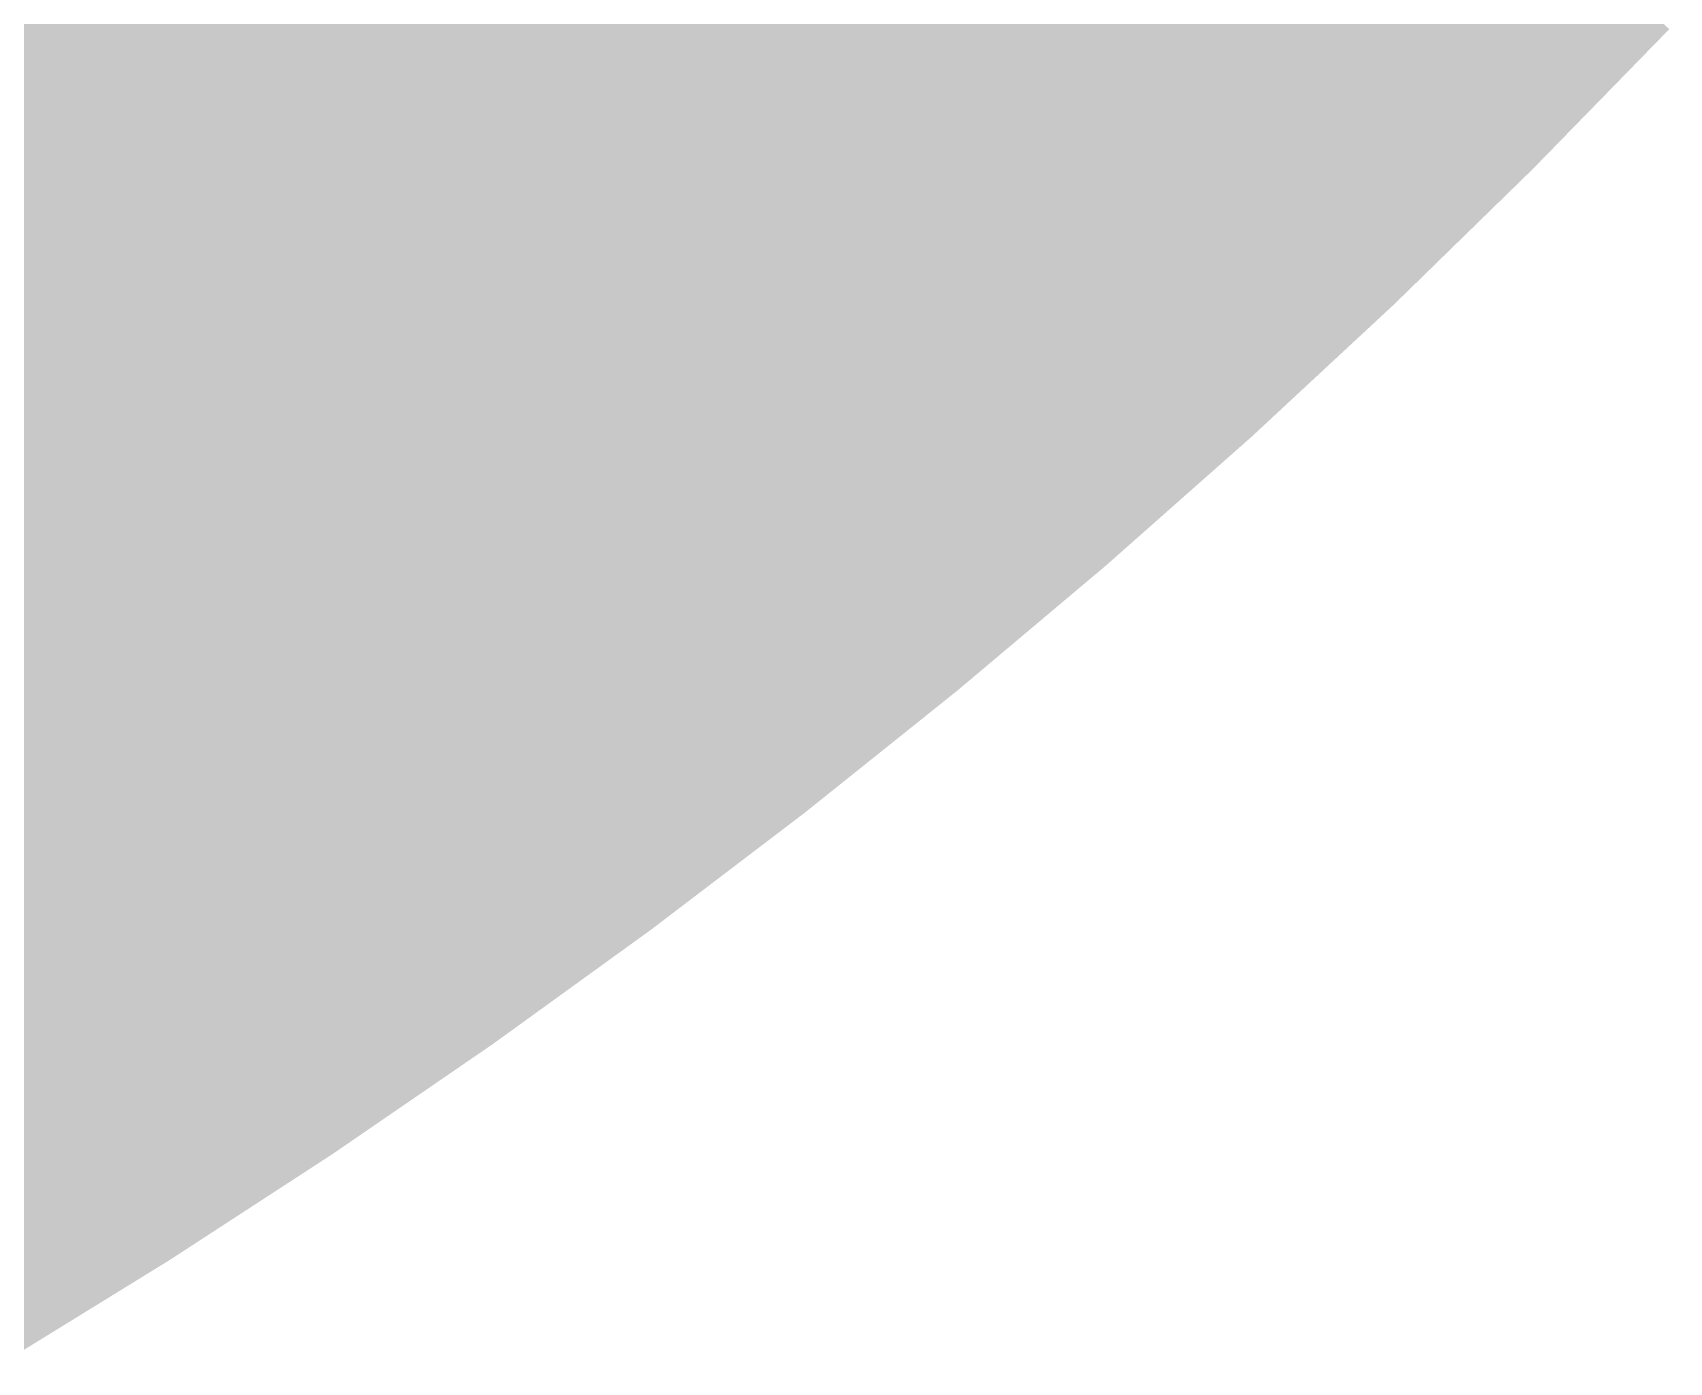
# Model space of a CAD drawing. Header units: inches. Extents: x -266 to 784, y -170 to 213.
# Drawn here: x 88.02 to 123.12, y -145.81 to -117.3 of the extents above; entities that cross this region are included whole.
import ezdxf

# ---------------------------------------------------------------- set-up
doc = ezdxf.new("R2010")
doc.units = ezdxf.units.IN
doc.header["$MEASUREMENT"] = 0

msp = doc.modelspace()

# ---------------------------------------------------------------- linework, layer by layer
at = {"color": 250, "true_color": 0x251221}
for points in [[(113.844192, -113.844192), (114.551299, -114.551299), (111.016028, -116.60378), (111.705568, -117.328027)], [(111.016028, -116.60378), (111.705568, -117.328027), (108.120992, -119.293131), (108.792551, -120.034082)], [(108.120992, -119.293131), (108.792551, -120.034082), (105.160828, -121.910624), (105.814001, -122.667833)]]:
    msp.add_solid(points, dxfattribs=at)
at = {"color": 248, "true_color": 0x140a11}
msp.add_solid([(119.500769, -113.77419), (120.225016, -114.46373), (116.672619, -116.672619), (117.379726, -117.379726)], dxfattribs=at)
at = {"color": 219, "true_color": 0x5d2e56}
msp.add_solid([(93.890206, -114.405547), (94.524599, -115.178558), (91.054275, -116.675271), (91.669507, -117.463618)], dxfattribs=at)
at = {"color": 219, "true_color": 0x502849}
msp.add_solid([(98.629099, -114.338536), (99.282272, -115.095745), (95.793386, -116.724578), (96.427779, -117.497589)], dxfattribs=at)
at = {"color": 239, "true_color": 0x43213c}
msp.add_solid([(103.420079, -114.106473), (104.091638, -114.847424), (100.588618, -116.610162), (101.241791, -117.367371)], dxfattribs=at)
at = {"color": 250, "true_color": 0x32192c}
msp.add_solid([(108.947406, -114.431039), (109.636947, -115.155286), (106.106315, -117.070278), (106.777874, -117.811229)], dxfattribs=at)
at = {"color": 250, "true_color": 0x21101d}
for points in [[(114.551299, -114.551299), (115.258405, -115.258405), (111.705568, -117.328027), (112.395109, -118.052275)], [(111.705568, -117.328027), (112.395109, -118.052275), (108.792551, -120.034082), (109.46411, -120.775033)]]:
    msp.add_solid(points, dxfattribs=at)
at = {"color": 248, "true_color": 0x10080e}
for points in [[(120.225016, -114.46373), (120.949263, -115.153271), (117.379726, -117.379726), (118.086832, -118.086832)], [(117.379726, -117.379726), (118.086832, -118.086832), (114.46373, -120.225016), (115.153271, -120.949263)], [(114.46373, -120.225016), (115.153271, -120.949263), (111.478786, -122.997887), (112.150345, -123.738838)], [(111.478786, -122.997887), (112.150345, -123.738838), (108.426692, -125.696669), (109.079865, -126.453877)]]:
    msp.add_solid(points, dxfattribs=at)
at = {"color": 237, "true_color": 0x65325f}
msp.add_solid([(89.823812, -115.098578), (90.439044, -115.886925), (86.972098, -117.2683), (87.567798, -118.071507)], dxfattribs=at)
at = {"color": 229, "true_color": 0x4c2545}
msp.add_solid([(99.282272, -115.095745), (99.935445, -115.852954), (96.427779, -117.497589), (97.062172, -118.270599)], dxfattribs=at)
at = {"color": 239, "true_color": 0x3f1f38}
msp.add_solid([(104.091638, -114.847424), (104.763197, -115.588376), (101.241791, -117.367371), (101.894963, -118.12458)], dxfattribs=at)
at = {"color": 219, "true_color": 0x592c52}
msp.add_solid([(94.524599, -115.178558), (95.158993, -115.951568), (91.669507, -117.463618), (92.284739, -118.251964)], dxfattribs=at)
at = {"color": 250, "true_color": 0x2e1629}
for points in [[(109.636947, -115.155286), (110.326487, -115.879533), (106.777874, -117.811229), (107.449433, -118.55218)], [(106.777874, -117.811229), (107.449433, -118.55218), (103.854482, -120.396207), (104.507655, -121.153415)]]:
    msp.add_solid(points, dxfattribs=at)
at = {"color": 248, "true_color": 0x1d0e19}
for points in [[(115.258405, -115.258405), (115.965512, -115.965512), (112.395109, -118.052275), (113.084649, -118.776522)], [(112.395109, -118.052275), (113.084649, -118.776522), (109.46411, -120.775033), (110.135669, -121.515985)]]:
    msp.add_solid(points, dxfattribs=at)
at = {"color": 248, "true_color": 0x0c050a}
for points in [[(120.949263, -115.153271), (121.67351, -115.842812), (118.086832, -118.086832), (118.793939, -118.793939)], [(118.086832, -118.086832), (118.793939, -118.793939), (115.153271, -120.949263), (115.842811, -121.67351)], [(115.153271, -120.949263), (115.842811, -121.67351), (112.150345, -123.738838), (112.821904, -124.479789)], [(112.150345, -123.738838), (112.821904, -124.479789), (109.079865, -126.453877), (109.733038, -127.211086)]]:
    msp.add_solid(points, dxfattribs=at)
at = {"color": 239, "true_color": 0x3b1d35}
for points in [[(104.763197, -115.588376), (105.434756, -116.329327), (101.894963, -118.12458), (102.548136, -118.881789)], [(101.894963, -118.12458), (102.548136, -118.881789), (98.965352, -120.589631), (99.599746, -121.362641)]]:
    msp.add_solid(points, dxfattribs=at)
at = {"color": 219, "true_color": 0x61305b}
msp.add_solid([(90.439044, -115.886925), (91.054275, -116.675271), (87.567798, -118.071507), (88.163497, -118.874715)], dxfattribs=at)
at = {"color": 219, "true_color": 0x542a4e}
msp.add_solid([(95.158993, -115.951568), (95.793386, -116.724578), (92.284739, -118.251964), (92.89997, -119.040311)], dxfattribs=at)
at = {"color": 229, "true_color": 0x482341}
msp.add_solid([(99.935445, -115.852954), (100.588618, -116.610162), (97.062172, -118.270599), (97.696566, -119.04361)], dxfattribs=at)
at = {"color": 250, "true_color": 0x2a1425}
for points in [[(110.326487, -115.879533), (111.016028, -116.60378), (107.449433, -118.55218), (108.120992, -119.293131)], [(107.449433, -118.55218), (108.120992, -119.293131), (104.507655, -121.153415), (105.160828, -121.910624)]]:
    msp.add_solid(points, dxfattribs=at)
at = {"color": 248, "true_color": 0x190c15}
msp.add_solid([(115.965512, -115.965512), (116.672619, -116.672619), (113.084649, -118.776522), (113.77419, -119.500769)], dxfattribs=at)
at = {"color": 18, "true_color": 0x080306}
for points in [[(121.67351, -115.842812), (122.397757, -116.532352), (118.793939, -118.793939), (119.501046, -119.501046)], [(118.793939, -118.793939), (119.501046, -119.501046), (115.842811, -121.67351), (116.532352, -122.397757)]]:
    msp.add_solid(points, dxfattribs=at)
at = {"color": 250, "true_color": 0x361b31}
for points in [[(105.434756, -116.329327), (106.106315, -117.070278), (102.548136, -118.881789), (103.201309, -119.638998)], [(102.548136, -118.881789), (103.201309, -119.638998), (99.599746, -121.362641), (100.234139, -122.135652)]]:
    msp.add_solid(points, dxfattribs=at)
at = {"color": 18, "true_color": 0x030103}
for points in [[(122.397757, -116.532352), (123.122004, -117.221893), (119.501046, -119.501046), (120.208153, -120.208153)], [(119.501046, -119.501046), (120.208153, -120.208153), (116.532352, -122.397757), (117.221893, -123.122004)], [(116.532352, -122.397757), (117.221893, -123.122004), (113.493463, -125.22074), (114.165022, -125.961691)], [(113.493463, -125.22074), (114.165022, -125.961691), (110.38621, -127.968295), (111.039383, -128.725504)], [(110.38621, -127.968295), (111.039383, -128.725504), (107.212465, -130.638767), (107.846858, -131.411777)], [(107.212465, -130.638767), (107.846858, -131.411777), (103.974139, -133.230546), (104.58937, -134.018893)], [(103.974139, -133.230546), (104.58937, -134.018893), (100.673182, -135.742073), (101.268882, -136.54528)], [(100.673182, -135.742073), (101.268882, -136.54528), (97.311584, -138.171833), (97.887393, -138.989418)], [(97.311584, -138.171833), (97.887393, -138.989418), (93.891369, -140.518364), (94.44694, -141.349834)], [(93.891369, -140.518364), (94.44694, -141.349834), (90.414598, -142.780253), (90.949595, -143.625106)], [(90.414598, -142.780253), (90.949595, -143.625106), (86.883364, -144.956135), (87.397466, -145.813864)]]:
    msp.add_solid(points, dxfattribs=at)
at = {"color": 219, "true_color": 0x5d2e57}
msp.add_solid([(91.054275, -116.675271), (91.669507, -117.463618), (88.163497, -118.874715), (88.759196, -119.677922)], dxfattribs=at)
at = {"color": 219, "true_color": 0x50284a}
msp.add_solid([(95.793386, -116.724578), (96.427779, -117.497589), (92.89997, -119.040311), (93.515202, -119.828657)], dxfattribs=at)
at = {"color": 239, "true_color": 0x43213d}
msp.add_solid([(100.588618, -116.610162), (101.241791, -117.367371), (97.696566, -119.04361), (98.330959, -119.81662)], dxfattribs=at)
at = {"color": 248, "true_color": 0x140a12}
for points in [[(116.672619, -116.672619), (117.379726, -117.379726), (113.77419, -119.500769), (114.46373, -120.225016)], [(113.77419, -119.500769), (114.46373, -120.225016), (110.807228, -122.256936), (111.478786, -122.997887)], [(110.807228, -122.256936), (111.478786, -122.997887), (107.773519, -124.93946), (108.426692, -125.696669)], [(107.773519, -124.93946), (108.426692, -125.696669), (104.674892, -127.546725), (105.309285, -128.319735)]]:
    msp.add_solid(points, dxfattribs=at)
at = {"color": 250, "true_color": 0x32192d}
msp.add_solid([(106.106315, -117.070278), (106.777874, -117.811229), (103.201309, -119.638998), (103.854482, -120.396207)], dxfattribs=at)
at = {"color": 219, "true_color": 0x592c53}
msp.add_solid([(91.669507, -117.463618), (92.284739, -118.251964), (88.759196, -119.677922), (89.354896, -120.48113)], dxfattribs=at)
at = {"color": 229, "true_color": 0x4c2546}
msp.add_solid([(96.427779, -117.497589), (97.062172, -118.270599), (93.515202, -119.828657), (94.130433, -120.617003)], dxfattribs=at)
at = {"color": 239, "true_color": 0x3f1f39}
msp.add_solid([(101.241791, -117.367371), (101.894963, -118.12458), (98.330959, -119.81662), (98.965352, -120.589631)], dxfattribs=at)
at = {"color": 219, "true_color": 0x61305c}
msp.add_solid([(87.567798, -118.071507), (88.163497, -118.874715), (84.643804, -120.184968), (85.219612, -121.002552)], dxfattribs=at)
at = {"color": 219, "true_color": 0x542a4f}
msp.add_solid([(92.284739, -118.251964), (92.89997, -119.040311), (89.354896, -120.48113), (89.950595, -121.284337)], dxfattribs=at)
at = {"color": 229, "true_color": 0x482342}
msp.add_solid([(97.062172, -118.270599), (97.696566, -119.04361), (94.130433, -120.617003), (94.745665, -121.40535)], dxfattribs=at)
at = {"color": 219, "true_color": 0x5d2e58}
msp.add_solid([(88.163497, -118.874715), (88.759196, -119.677922), (85.219612, -121.002552), (85.795421, -121.820137)], dxfattribs=at)
at = {"color": 248, "true_color": 0x190c16}
for points in [[(113.084649, -118.776522), (113.77419, -119.500769), (110.135669, -121.515985), (110.807228, -122.256936)], [(110.135669, -121.515985), (110.807228, -122.256936), (107.120346, -124.182251), (107.773519, -124.93946)], [(107.120346, -124.182251), (107.773519, -124.93946), (104.040499, -126.773714), (104.674892, -127.546725)]]:
    msp.add_solid(points, dxfattribs=at)
at = {"color": 219, "true_color": 0x50284b}
msp.add_solid([(92.89997, -119.040311), (93.515202, -119.828657), (89.950595, -121.284337), (90.546294, -122.087545)], dxfattribs=at)
at = {"color": 229, "true_color": 0x43213e}
msp.add_solid([(97.696566, -119.04361), (98.330959, -119.81662), (94.745665, -121.40535), (95.360897, -122.193696)], dxfattribs=at)
at = {"color": 219, "true_color": 0x592c54}
msp.add_solid([(88.759196, -119.677922), (89.354896, -120.48113), (85.795421, -121.820137), (86.371229, -122.637722)], dxfattribs=at)
at = {"color": 250, "true_color": 0x32192e}
for points in [[(103.201309, -119.638998), (103.854482, -120.396207), (100.234139, -122.135652), (100.868532, -122.908662)], [(100.234139, -122.135652), (100.868532, -122.908662), (97.206591, -124.558736), (97.821823, -125.347082)]]:
    msp.add_solid(points, dxfattribs=at)
at = {"color": 219, "true_color": 0x4c2547}
msp.add_solid([(93.515202, -119.828657), (94.130433, -120.617003), (90.546294, -122.087545), (91.141994, -122.890752)], dxfattribs=at)
at = {"color": 239, "true_color": 0x3f1f3a}
msp.add_solid([(98.330959, -119.81662), (98.965352, -120.589631), (95.360897, -122.193696), (95.976128, -122.982043)], dxfattribs=at)
at = {"color": 250, "true_color": 0x21101e}
for points in [[(108.792551, -120.034082), (109.46411, -120.775033), (105.814001, -122.667833), (106.467173, -123.425042)], [(105.814001, -122.667833), (106.467173, -123.425042), (102.771712, -125.227693), (103.406105, -126.000704)], [(102.771712, -125.227693), (103.406105, -126.000704), (99.667518, -127.712121), (100.282749, -128.500468)]]:
    msp.add_solid(points, dxfattribs=at)
at = {"color": 250, "true_color": 0x2e162a}
for points in [[(103.854482, -120.396207), (104.507655, -121.153415), (100.868532, -122.908662), (101.502925, -123.681673)], [(100.868532, -122.908662), (101.502925, -123.681673), (97.821823, -125.347082), (98.437054, -126.135428)]]:
    msp.add_solid(points, dxfattribs=at)
at = {"color": 219, "true_color": 0x542a50}
msp.add_solid([(89.354896, -120.48113), (89.950595, -121.284337), (86.371229, -122.637722), (86.947037, -123.455307)], dxfattribs=at)
at = {"color": 229, "true_color": 0x482343}
msp.add_solid([(94.130433, -120.617003), (94.745665, -121.40535), (91.141994, -122.890752), (91.737693, -123.69396)], dxfattribs=at)
at = {"color": 239, "true_color": 0x3b1d36}
msp.add_solid([(98.965352, -120.589631), (99.599746, -121.362641), (95.976128, -122.982043), (96.59136, -123.770389)], dxfattribs=at)
at = {"color": 248, "true_color": 0x1d0e1a}
for points in [[(109.46411, -120.775033), (110.135669, -121.515985), (106.467173, -123.425042), (107.120346, -124.182251)], [(106.467173, -123.425042), (107.120346, -124.182251), (103.406105, -126.000704), (104.040499, -126.773714)]]:
    msp.add_solid(points, dxfattribs=at)
at = {"color": 219, "true_color": 0x50284c}
msp.add_solid([(89.950595, -121.284337), (90.546294, -122.087545), (86.947037, -123.455307), (87.522845, -124.272892)], dxfattribs=at)
at = {"color": 229, "true_color": 0x43213f}
msp.add_solid([(94.745665, -121.40535), (95.360897, -122.193696), (91.737693, -123.69396), (92.333392, -124.497167)], dxfattribs=at)
at = {"color": 250, "true_color": 0x361b32}
msp.add_solid([(99.599746, -121.362641), (100.234139, -122.135652), (96.59136, -123.770389), (97.206591, -124.558736)], dxfattribs=at)
at = {"color": 250, "true_color": 0x2a1426}
for points in [[(104.507655, -121.153415), (105.160828, -121.910624), (101.502925, -123.681673), (102.137319, -124.454683)], [(101.502925, -123.681673), (102.137319, -124.454683), (98.437054, -126.135428), (99.052286, -126.923775)]]:
    msp.add_solid(points, dxfattribs=at)
at = {"color": 18, "true_color": 0x080307}
for points in [[(115.842811, -121.67351), (116.532352, -122.397757), (112.821904, -124.479789), (113.493463, -125.22074)], [(112.821904, -124.479789), (113.493463, -125.22074), (109.733038, -127.211086), (110.38621, -127.968295)], [(109.733038, -127.211086), (110.38621, -127.968295), (106.578072, -129.865756), (107.212465, -130.638767)], [(106.578072, -129.865756), (107.212465, -130.638767), (103.358907, -132.4422), (103.974139, -133.230546)], [(103.358907, -132.4422), (103.974139, -133.230546), (100.077483, -134.938865), (100.673182, -135.742073)], [(100.077483, -134.938865), (100.673182, -135.742073), (96.735776, -137.354249), (97.311584, -138.171833)], [(96.735776, -137.354249), (97.311584, -138.171833), (93.335799, -139.686895), (93.891369, -140.518364)], [(93.335799, -139.686895), (93.891369, -140.518364), (89.8796, -141.935399), (90.414598, -142.780253)], [(89.8796, -141.935399), (90.414598, -142.780253), (86.369261, -144.098406), (86.883364, -144.956135)]]:
    msp.add_solid(points, dxfattribs=at)
at = {"color": 219, "true_color": 0x4c2548}
for points in [[(90.546294, -122.087545), (91.141994, -122.890752), (87.522845, -124.272892), (88.098653, -125.090476)], [(87.522845, -124.272892), (88.098653, -125.090476), (84.446675, -126.383381), (85.002246, -127.214851)]]:
    msp.add_solid(points, dxfattribs=at)
at = {"color": 250, "true_color": 0x251222}
for points in [[(105.160828, -121.910624), (105.814001, -122.667833), (102.137319, -124.454683), (102.771712, -125.227693)], [(102.137319, -124.454683), (102.771712, -125.227693), (99.052286, -126.923775), (99.667518, -127.712121)]]:
    msp.add_solid(points, dxfattribs=at)
at = {"color": 239, "true_color": 0x3f1f3b}
msp.add_solid([(95.360897, -122.193696), (95.976128, -122.982043), (92.333392, -124.497167), (92.929091, -125.300375)], dxfattribs=at)
at = {"color": 229, "true_color": 0x482344}
for points in [[(91.141994, -122.890752), (91.737693, -123.69396), (88.098653, -125.090476), (88.674461, -125.908061)], [(88.098653, -125.090476), (88.674461, -125.908061), (85.002246, -127.214851), (85.557816, -128.04632)]]:
    msp.add_solid(points, dxfattribs=at)
at = {"color": 239, "true_color": 0x3b1d37}
for points in [[(95.976128, -122.982043), (96.59136, -123.770389), (92.929091, -125.300375), (93.524791, -126.103582)], [(92.929091, -125.300375), (93.524791, -126.103582), (89.826078, -127.543231), (90.401886, -128.360816)]]:
    msp.add_solid(points, dxfattribs=at)
at = {"color": 229, "true_color": 0x432140}
for points in [[(91.737693, -123.69396), (92.333392, -124.497167), (88.674461, -125.908061), (89.25027, -126.725646)], [(88.674461, -125.908061), (89.25027, -126.725646), (85.557816, -128.04632), (86.113386, -128.87779)]]:
    msp.add_solid(points, dxfattribs=at)
at = {"color": 250, "true_color": 0x361b33}
for points in [[(96.59136, -123.770389), (97.206591, -124.558736), (93.524791, -126.103582), (94.12049, -126.90679)], [(93.524791, -126.103582), (94.12049, -126.90679), (90.401886, -128.360816), (90.977694, -129.1784)]]:
    msp.add_solid(points, dxfattribs=at)
at = {"color": 239, "true_color": 0x3f1f3c}
for points in [[(92.333392, -124.497167), (92.929091, -125.300375), (89.25027, -126.725646), (89.826078, -127.543231)], [(89.25027, -126.725646), (89.826078, -127.543231), (86.113386, -128.87779), (86.668956, -129.70926)]]:
    msp.add_solid(points, dxfattribs=at)
at = {"color": 250, "true_color": 0x32192f}
for points in [[(97.206591, -124.558736), (97.821823, -125.347082), (94.12049, -126.90679), (94.716189, -127.709998)], [(94.12049, -126.90679), (94.716189, -127.709998), (90.977694, -129.1784), (91.553502, -129.995985)]]:
    msp.add_solid(points, dxfattribs=at)
at = {"color": 250, "true_color": 0x2e162b}
for points in [[(97.821823, -125.347082), (98.437054, -126.135428), (94.716189, -127.709998), (95.311889, -128.513205)], [(94.716189, -127.709998), (95.311889, -128.513205), (91.553502, -129.995985), (92.129311, -130.81357)]]:
    msp.add_solid(points, dxfattribs=at)
at = {"color": 250, "true_color": 0x1d0e1b}
for points in [[(103.406105, -126.000704), (104.040499, -126.773714), (100.282749, -128.500468), (100.897981, -129.288814)], [(100.282749, -128.500468), (100.897981, -129.288814), (97.098987, -130.922828), (97.694686, -131.726035)], [(97.098987, -130.922828), (97.694686, -131.726035), (93.856735, -133.266325), (94.432543, -134.083909)]]:
    msp.add_solid(points, dxfattribs=at)
at = {"color": 248, "true_color": 0x10080f}
for points in [[(108.426692, -125.696669), (109.079865, -126.453877), (105.309285, -128.319735), (105.943678, -129.092746)], [(105.309285, -128.319735), (105.943678, -129.092746), (102.128444, -130.865507), (102.743676, -131.653853)], [(102.128444, -130.865507), (102.743676, -131.653853), (98.886085, -133.33245), (99.481784, -134.135658)], [(98.886085, -133.33245), (99.481784, -134.135658), (95.58416, -135.719079), (96.159968, -136.536664)], [(95.58416, -135.719079), (96.159968, -136.536664), (92.224659, -138.023956), (92.780229, -138.855425)]]:
    msp.add_solid(points, dxfattribs=at)
at = {"color": 250, "true_color": 0x2a1427}
for points in [[(98.437054, -126.135428), (99.052286, -126.923775), (95.311889, -128.513205), (95.907588, -129.316413)], [(95.311889, -128.513205), (95.907588, -129.316413), (92.129311, -130.81357), (92.705119, -131.631155)]]:
    msp.add_solid(points, dxfattribs=at)
at = {"color": 248, "true_color": 0x0c050b}
for points in [[(109.079865, -126.453877), (109.733038, -127.211086), (105.943678, -129.092746), (106.578072, -129.865756)], [(105.943678, -129.092746), (106.578072, -129.865756), (102.743676, -131.653853), (103.358907, -132.4422)], [(102.743676, -131.653853), (103.358907, -132.4422), (99.481784, -134.135658), (100.077483, -134.938865)], [(99.481784, -134.135658), (100.077483, -134.938865), (96.159968, -136.536664), (96.735776, -137.354249)], [(96.159968, -136.536664), (96.735776, -137.354249), (92.780229, -138.855425), (93.335799, -139.686895)], [(92.780229, -138.855425), (93.335799, -139.686895), (89.344602, -141.090545), (89.8796, -141.935399)]]:
    msp.add_solid(points, dxfattribs=at)
at = {"color": 250, "true_color": 0x251223}
for points in [[(99.052286, -126.923775), (99.667518, -127.712121), (95.907588, -129.316413), (96.503287, -130.11962)], [(95.907588, -129.316413), (96.503287, -130.11962), (92.705119, -131.631155), (93.280927, -132.44874)]]:
    msp.add_solid(points, dxfattribs=at)
at = {"color": 248, "true_color": 0x190c17}
for points in [[(104.040499, -126.773714), (104.674892, -127.546725), (100.897981, -129.288814), (101.513212, -130.077161)], [(100.897981, -129.288814), (101.513212, -130.077161), (97.694686, -131.726035), (98.290385, -132.529243)], [(97.694686, -131.726035), (98.290385, -132.529243), (94.432543, -134.083909), (95.008352, -134.901494)], [(94.432543, -134.083909), (95.008352, -134.901494), (91.113518, -136.361016), (91.669088, -137.192486)]]:
    msp.add_solid(points, dxfattribs=at)
at = {"color": 239, "true_color": 0x3b1d38}
msp.add_solid([(89.826078, -127.543231), (90.401886, -128.360816), (86.668956, -129.70926), (87.224527, -130.540729)], dxfattribs=at)
at = {"color": 250, "true_color": 0x21101f}
for points in [[(99.667518, -127.712121), (100.282749, -128.500468), (96.503287, -130.11962), (97.098987, -130.922828)], [(96.503287, -130.11962), (97.098987, -130.922828), (93.280927, -132.44874), (93.856735, -133.266325)]]:
    msp.add_solid(points, dxfattribs=at)
at = {"color": 248, "true_color": 0x140a13}
for points in [[(104.674892, -127.546725), (105.309285, -128.319735), (101.513212, -130.077161), (102.128444, -130.865507)], [(101.513212, -130.077161), (102.128444, -130.865507), (98.290385, -132.529243), (98.886085, -133.33245)], [(98.290385, -132.529243), (98.886085, -133.33245), (95.008352, -134.901494), (95.58416, -135.719079)], [(95.008352, -134.901494), (95.58416, -135.719079), (91.669088, -137.192486), (92.224659, -138.023956)]]:
    msp.add_solid(points, dxfattribs=at)
at = {"color": 250, "true_color": 0x361b34}
msp.add_solid([(90.401886, -128.360816), (90.977694, -129.1784), (87.224527, -130.540729), (87.780097, -131.372199)], dxfattribs=at)
at = {"color": 250, "true_color": 0x321930}
msp.add_solid([(90.977694, -129.1784), (91.553502, -129.995985), (87.780097, -131.372199), (88.335667, -132.203668)], dxfattribs=at)
at = {"color": 250, "true_color": 0x2e162c}
for points in [[(91.553502, -129.995985), (92.129311, -130.81357), (88.335667, -132.203668), (88.891237, -133.035138)], [(88.335667, -132.203668), (88.891237, -133.035138), (85.064622, -134.331717), (85.599619, -135.17657)]]:
    msp.add_solid(points, dxfattribs=at)
at = {"color": 250, "true_color": 0x2a1428}
for points in [[(92.129311, -130.81357), (92.705119, -131.631155), (88.891237, -133.035138), (89.446807, -133.866608)], [(88.891237, -133.035138), (89.446807, -133.866608), (85.599619, -135.17657), (86.134617, -136.021424)]]:
    msp.add_solid(points, dxfattribs=at)
at = {"color": 250, "true_color": 0x321931}
msp.add_solid([(87.780097, -131.372199), (88.335667, -132.203668), (84.529624, -133.486863), (85.064622, -134.331717)], dxfattribs=at)
at = {"color": 250, "true_color": 0x251224}
for points in [[(92.705119, -131.631155), (93.280927, -132.44874), (89.446807, -133.866608), (90.002378, -134.698077)], [(89.446807, -133.866608), (90.002378, -134.698077), (86.134617, -136.021424), (86.669614, -136.866278)]]:
    msp.add_solid(points, dxfattribs=at)
at = {"color": 250, "true_color": 0x211020}
for points in [[(93.280927, -132.44874), (93.856735, -133.266325), (90.002378, -134.698077), (90.557948, -135.529547)], [(90.002378, -134.698077), (90.557948, -135.529547), (86.669614, -136.866278), (87.204612, -137.711131)]]:
    msp.add_solid(points, dxfattribs=at)
at = {"color": 250, "true_color": 0x1d0e1c}
for points in [[(93.856735, -133.266325), (94.432543, -134.083909), (90.557948, -135.529547), (91.113518, -136.361016)], [(90.557948, -135.529547), (91.113518, -136.361016), (87.204612, -137.711131), (87.73961, -138.555985)]]:
    msp.add_solid(points, dxfattribs=at)
at = {"color": 248, "true_color": 0x190c18}
for points in [[(91.113518, -136.361016), (91.669088, -137.192486), (87.73961, -138.555985), (88.274607, -139.400838)], [(87.73961, -138.555985), (88.274607, -139.400838), (84.31285, -140.667492), (84.826953, -141.525221)]]:
    msp.add_solid(points, dxfattribs=at)
at = {"color": 188, "true_color": 0x140a14}
for points in [[(91.669088, -137.192486), (92.224659, -138.023956), (88.274607, -139.400838), (88.809605, -140.245692)], [(88.274607, -139.400838), (88.809605, -140.245692), (84.826953, -141.525221), (85.341056, -142.382949)]]:
    msp.add_solid(points, dxfattribs=at)
at = {"color": 188, "true_color": 0x100810}
for points in [[(92.224659, -138.023956), (92.780229, -138.855425), (88.809605, -140.245692), (89.344602, -141.090545)], [(88.809605, -140.245692), (89.344602, -141.090545), (85.341056, -142.382949), (85.855158, -143.240678)]]:
    msp.add_solid(points, dxfattribs=at)
at = {"color": 188, "true_color": 0x0c050c}
msp.add_solid([(89.344602, -141.090545), (89.8796, -141.935399), (85.855158, -143.240678), (86.369261, -144.098406)], dxfattribs=at)

doc.saveas('drawing.dxf')
